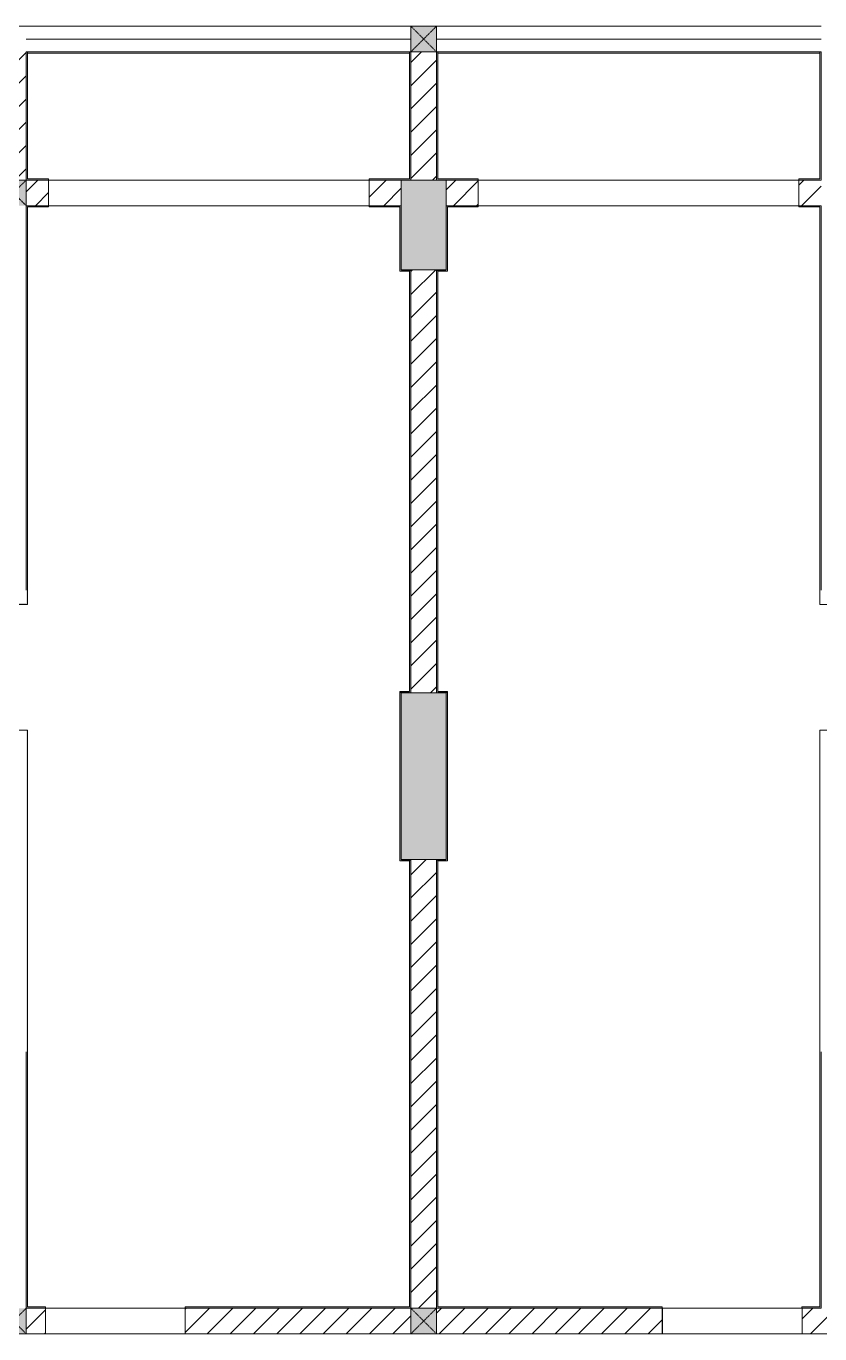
# Model space of a CAD drawing. Header units: millimetres. Extents: x 81424 to 264319, y 405 to 78637.
# Drawn here: x 203017 to 209207, y 35537 to 45737 of the extents above; entities that cross this region are included whole.
import ezdxf

# ---------------------------------------------------------------- set-up
doc = ezdxf.new("R2010")
doc.units = ezdxf.units.MM
doc.linetypes.add('IMPORT-Dash _2_', pattern=[6, 3, -3])
for name, color, linetype, lineweight in [('A-FLOR-1', 130, 'Continuous', 9), ('A-WALL-1', 130, 'Continuous', 9), ('A-WALL-PATT-4', 130, 'Continuous', 9), ('A_1404_dwg-1', 130, 'Continuous', 9), ('I-WALL', 130, 'Continuous', 9), ('I-WALL-1', 130, 'Continuous', 9), ('S-COLS-1', 130, 'Continuous', 9), ('S-COLS-2', 130, 'Continuous', 9), ('S-COLS-4', 130, 'Continuous', 9), ('S-COLS-9', 130, 'IMPORT-Dash _2_', 9), ('S-COLS-HDLN-1', 130, 'IMPORT-Dash _2_', 9)]:
    doc.layers.add(name, color=color, linetype=linetype, lineweight=lineweight)
pattern_1 = [(45, (0, 0), (-90.50967, 90.50967), [])]

# ---------------------------------------------------------------- blocks, each defined once
blk = doc.blocks.new('A_1404_dwg_NCV_TKTC_KET CAU_rvt-1-TKTC_MB HOÀN THIỆN SÀN TẦNG 3-4-4819833-KeyPlan-CH4')
at = {"layer": 'S-COLS-1'}
for points in [[(69253, 43837), (69328, 43837), (69328, 44537), (68978, 44536), (68978, 43837), (69253, 43837)], [(69253, 39237), (69328, 39237), (69328, 40537), (68978, 40537), (68978, 39237), (69053, 39237)]]:
    blk.add_hatch(color=256, dxfattribs=at).paths.add_polyline_path(points)
at = {"layer": 'S-COLS-2'}
for p, q in [((68978, 44537), (68978, 44337)), ((69253, 44537), (69053, 44537)), ((69328, 44337), (69328, 44537)), ((69053, 43837), (69253, 43837)), ((69253, 40537), (69053, 40537)), ((69053, 39237), (69253, 39237))]:
    blk.add_line(p, q, dxfattribs=at)
blk = doc.blocks.new('A_1404_dwg_NCV_TKTC_TANG 3 - 4_rvt-1-TKTC_MB HOÀN THIỆN SÀN TẦNG 3-4-4819943-KeyPlan-CH4')
at = {"layer": 'A-WALL-PATT-4'}
for points in [[(66063, 44537), (66063, 45537), (66053, 45537), (66053, 44537)], [(69053, 44547), (69053, 45537), (69043, 45537), (69043, 44547)], [(69263, 44547), (69263, 45537), (69253, 45537), (69253, 44547)], [(66063, 41237), (66063, 44337), (66053, 44337), (66053, 41237)], [(68978, 43827), (68978, 44327), (68968, 44327), (68968, 43827)], [(69328, 43827), (69338, 43827), (69338, 44327), (69328, 44327), (69328, 43837)], [(69053, 43827), (69053, 43837), (68978, 43837), (68978, 43827), (69043, 43827)], [(69043, 40537), (69053, 40537), (69053, 43827), (69043, 43827), (69043, 40547)], [(69253, 43827), (69328, 43827), (69328, 43837), (69253, 43837)], [(69253, 40537), (69263, 40537), (69263, 43827), (69253, 43827), (69253, 40547)], [(68968, 40537), (69043, 40537), (69043, 40547), (68968, 40547)], [(68978, 39227), (68978, 40537), (68968, 40537), (68968, 39227)], [(69338, 40537), (69338, 40547), (69263, 40547), (69263, 40537), (69328, 40537)], [(69338, 39227), (69338, 40537), (69328, 40537), (69328, 39227)], [(66053, 35747), (66063, 35747), (66063, 40247), (66053, 40247), (66053, 35747)], [(69043, 39227), (69053, 39227), (69053, 39237), (68978, 39237), (68978, 39227)], [(69053, 35747), (69053, 39227), (69043, 39227), (69043, 35747)], [(69253, 39227), (69328, 39227), (69328, 39237), (69253, 39237)], [(69253, 35747), (69263, 35747), (69263, 39227), (69253, 39227), (69253, 37336)]]:
    blk.add_hatch(color=256, dxfattribs=at).paths.add_polyline_path(points)
h = blk.add_hatch(color=256, dxfattribs=at)
h.paths.add_polyline_path([(68978, 44537), (69053, 44537), (69053, 44547), (68728, 44547), (68728, 44537)])
h.paths.add_polyline_path([(66063, 44537), (66228, 44537), (66228, 44547), (66063, 44547)])
h = blk.add_hatch(color=256, dxfattribs=at)
h.paths.add_polyline_path([(69578, 44537), (69578, 44537), (69578, 44547), (69253, 44547), (69253, 44537), (69328, 44537)])
h.paths.add_polyline_path([(72078, 44537), (72243, 44537), (72243, 44547), (72078, 44547)])
h = blk.add_hatch(color=256, dxfattribs=at)
h.paths.add_polyline_path([(66228, 44327), (66228, 44337), (66063, 44337), (66063, 44327)])
h.paths.add_polyline_path([(68728, 44327), (68978, 44327), (68978, 44337), (68728, 44337)])
h = blk.add_hatch(color=256, dxfattribs=at)
h.paths.add_polyline_path([(72078, 44327), (72243, 44327), (72243, 44337), (72078, 44337)])
h.paths.add_polyline_path([(69578, 44327), (69578, 44337), (69328, 44337), (69328, 44327), (69578, 44327)])
h = blk.add_hatch(color=256, dxfattribs=at)
h.paths.add_polyline_path([(62763, 41227), (64954, 41227), (64954, 41237), (62753, 41237), (62753, 41227)])
h.paths.add_polyline_path([(66063, 41227), (66063, 41237), (65854, 41237), (65854, 41227), (66053, 41227)])
h = blk.add_hatch(color=256, dxfattribs=at)
h.paths.add_polyline_path([(66203, 35737), (66203, 35747), (66053, 35747), (66053, 35737)])
h.paths.add_polyline_path([(67293, 35737), (69053, 35737), (69053, 35747), (67293, 35747)])
h = blk.add_hatch(color=256, dxfattribs=at)
h.paths.add_polyline_path([(72236, 35737), (72253, 35737), (72253, 35747), (72103, 35747), (72105, 35737)])
h.paths.add_polyline_path([(71013, 35737), (71013, 35747), (69253, 35747), (69253, 35737), (69263, 35737)])
at = {"layer": 'A-FLOR-1'}
for p, q in [((69578, 44537), (69578, 44337)), ((66203, 35737), (67293, 35737)), ((71013, 35737), (72103, 35737))]:
    blk.add_line(p, q, dxfattribs=at)
at = {"layer": 'A-FLOR-1', "flags": 128}
for points in [[(68728, 44337), (68728, 44537), (66228, 44537), (66228, 44337), (68728, 44337), (66228, 44337)], [(72078, 44337), (69578, 44337), (72078, 44337), (72078, 44537), (69578, 44537)], [(72103, 35737), (71015, 35737), (71015, 35537), (72105, 35537), (72105, 35737)]]:
    blk.add_lwpolyline(points, dxfattribs=at)
blk.add_lwpolyline([(66203, 35537), (67293, 35537), (67293, 35737), (66203, 35737)], close=True, dxfattribs=at)
at = {"layer": 'I-WALL'}
for p, q in [((66063, 45537), (69043, 45537)), ((69043, 45527), (66063, 45527)), ((69263, 45537), (72243, 45537)), ((72243, 45527), (69263, 45527))]:
    blk.add_line(p, q, dxfattribs=at)
at = {"layer": 'I-WALL-1', "flags": 128}
for points in [[(66063, 44547), (66063, 45537), (66053, 45537), (66053, 44537), (66063, 44537), (66228, 44537), (66228, 44547)], [(69043, 45537), (69043, 44547), (68728, 44547), (68728, 44537), (69053, 44537), (69053, 44547), (69053, 45537)], [(69253, 45537), (69253, 44547), (69253, 44537), (69578, 44537), (69578, 44547), (69263, 44547), (69263, 45537)], [(72243, 44537), (72253, 44537), (72253, 45537), (72243, 45537), (72243, 44547), (72078, 44547), (72078, 44537)], [(69053, 39227), (69053, 39237), (68978, 39237), (68978, 40537), (69043, 40537), (69053, 40537), (69053, 43827), (69053, 43837), (68978, 43837), (68978, 44327), (68978, 44337), (68728, 44337), (68728, 44327), (68968, 44327), (68968, 43827), (68978, 43827), (69043, 43827), (69043, 40547), (68968, 40547), (68968, 40537), (68968, 39227), (68978, 39227), (69043, 39227), (69043, 35747), (67293, 35747), (67293, 35737), (69053, 35737), (69053, 35747)], [(69263, 39227), (69328, 39227), (69338, 39227), (69338, 40537), (69338, 40547), (69263, 40547), (69263, 43827), (69328, 43827), (69338, 43827), (69338, 44327), (69578, 44327), (69578, 44337), (69328, 44337), (69328, 44327), (69328, 43837), (69253, 43837), (69253, 43827), (69253, 40537), (69263, 40537), (69328, 40537), (69328, 39237), (69253, 39237), (69253, 39227), (69253, 35747), (69253, 35737), (71013, 35737), (71013, 35747), (69263, 35747)]]:
    blk.add_lwpolyline(points, close=True, dxfattribs=at)
for points in [[(65854, 41237), (65854, 41227), (66063, 41227), (66063, 41237), (66063, 44327), (66228, 44327), (66228, 44337), (66063, 44337), (66053, 44337), (66053, 41337)], [(72253, 41337), (72253, 44337), (72243, 44337), (72078, 44337), (72078, 44327), (72243, 44327), (72243, 41237), (72243, 41227), (72451, 41227), (72451, 41237)], [(66053, 35737), (66203, 35737), (66203, 35747), (66063, 35747), (66063, 40247), (66053, 40247), (65054, 40247), (65054, 40237)], [(73251, 40237), (73251, 40247), (72253, 40247), (72243, 40247), (72243, 35747), (72103, 35747), (72103, 35737), (72253, 35737), (72253, 35747), (72253, 37737)], [(66053, 37737), (66053, 35747), (66053, 35737)]]:
    blk.add_lwpolyline(points, dxfattribs=at)
blk = doc.blocks.new('A_1404_dwg_G1_SOF - BO TRU - 200x200-V17-TKTC_MB HOÀN THIỆN SÀN TẦNG 3-4-4819996-KeyPlan-CH4')
at = {"layer": 'S-COLS-9'}
blk.add_hatch(color=256, dxfattribs=at).paths.add_polyline_path([(69253, 23337), (69253, 23337), (69253, 23537), (69053, 23537), (69053, 23337)])
at = {"layer": 'S-COLS-4', "flags": 128}
blk.add_lwpolyline([(69253, 23537), (69053, 23537), (69053, 23337), (69253, 23337), (69253, 23537)], dxfattribs=at)
at = {"layer": 'S-COLS-HDLN-1'}
for p, q in [((69253, 23537), (69053, 23337)), ((69053, 23537), (69253, 23337))]:
    blk.add_line(p, q, dxfattribs=at)
blk = doc.blocks.new('A_1404_dwg_G1_SOF - BO TRU - 200x200-V31-TKTC_MB HOÀN THIỆN SÀN TẦNG 3-4-4820010-KeyPlan-CH4')
at = {"layer": 'S-COLS-9'}
blk.add_hatch(color=256, dxfattribs=at).paths.add_polyline_path([(66053, 35537), (66053, 35737), (65853, 35737), (65853, 35537), (66053, 35537)])
at = {"layer": 'S-COLS-4', "flags": 128}
blk.add_lwpolyline([(65853, 35737), (65853, 35537), (66053, 35537), (66053, 35737)], dxfattribs=at)
at = {"layer": 'S-COLS-HDLN-1'}
for p, q in [((66053, 35737), (65853, 35537)), ((65853, 35737), (66053, 35537))]:
    blk.add_line(p, q, dxfattribs=at)
blk = doc.blocks.new('A_1404_dwg_G1_SOF - BO TRU - 200x200-3054293-TKTC_MB HOÀN THIỆN SÀN TẦNG 3-4-4819986-KeyPlan-CH4')
at = {"layer": 'S-COLS-9'}
blk.add_hatch(color=256, dxfattribs=at).paths.add_polyline_path([(41853, 71512), (42053, 71512), (42052, 71712), (41853, 71712)])
at = {"layer": 'S-COLS-4', "flags": 128}
blk.add_lwpolyline([(42053, 71712), (41853, 71712), (41853, 71512), (42053, 71512)], close=True, dxfattribs=at)
at = {"layer": 'S-COLS-HDLN-1'}
for p, q in [((42053, 71712), (41853, 71512)), ((41853, 71712), (42053, 71512))]:
    blk.add_line(p, q, dxfattribs=at)
blk = doc.blocks.new('A_1404_dwg_G1_SOF - BO TRU - 200x200-V12-TKTC_MB HOÀN THIỆN SÀN TẦNG 3-4-4819991-KeyPlan-CH4')
at = {"layer": 'S-COLS-9'}
blk.add_hatch(color=256, dxfattribs=at).paths.add_polyline_path([(42053, 20337), (42053, 20537), (41853, 20537), (41853, 20337)])
at = {"layer": 'S-COLS-4', "flags": 128}
blk.add_lwpolyline([(42053, 20337), (42053, 20537), (41853, 20537), (41853, 20337)], dxfattribs=at)
at = {"layer": 'S-COLS-HDLN-1'}
for p, q in [((42053, 20537), (41853, 20337)), ((41853, 20537), (42053, 20337))]:
    blk.add_line(p, q, dxfattribs=at)
blk = doc.blocks.new('A_1404_dwg-4819832-KeyPlan-CH4')
at = {"layer": 'A-WALL-PATT-4'}
h = blk.add_hatch(dxfattribs=at)
h.set_pattern_fill('FP_29', color=256, style=0, pattern_type=2)
h.set_pattern_definition(pattern_1)
h.paths.add_polyline_path([(66053, 44537), (66053, 45537), (65853, 45537), (65853, 44537)])
h = blk.add_hatch(dxfattribs=at)
h.set_pattern_fill('FP_29', color=256, style=0, pattern_type=2)
h.set_pattern_definition(pattern_1)
h.paths.add_polyline_path([(69253, 44537), (69253, 45537), (69053, 45537), (69053, 44537)])
h = blk.add_hatch(dxfattribs=at)
h.set_pattern_fill('FP_29', color=256, style=0, pattern_type=2)
h.set_pattern_definition(pattern_1)
h.paths.add_polyline_path([(68728, 44337), (68978, 44337), (68978, 44536), (68728, 44536)])
h.paths.add_polyline_path([(66053, 44337), (66228, 44337), (66228, 44536), (66053, 44536)])
h = blk.add_hatch(dxfattribs=at)
h.set_pattern_fill('FP_29', color=256, style=0, pattern_type=2)
h.set_pattern_definition(pattern_1)
h.paths.add_polyline_path([(72243, 44337), (72253, 44337), (72253, 44536), (72078, 44536), (72078, 44337)])
h.paths.add_polyline_path([(69578, 44337), (69578, 44536), (69328, 44536), (69328, 44337)])
h = blk.add_hatch(dxfattribs=at)
h.set_pattern_fill('FP_29', color=256, style=0, pattern_type=2)
h.set_pattern_definition(pattern_1)
h.paths.add_polyline_path([(69253, 40537), (69253, 43837), (69053, 43837), (69053, 40537)])
h = blk.add_hatch(dxfattribs=at)
h.set_pattern_fill('FP_29', color=256, style=0, pattern_type=2)
h.set_pattern_definition(pattern_1)
h.paths.add_polyline_path([(69253, 35737), (69253, 39237), (69053, 39237), (69053, 35737)])
h = blk.add_hatch(dxfattribs=at)
h.set_pattern_fill('FP_29', color=256, style=0, pattern_type=2)
h.set_pattern_definition(pattern_1)
h.paths.add_polyline_path([(74053, 35537), (74053, 35737), (72105, 35737), (72105, 35537), (72236, 35537)])
h.paths.add_polyline_path([(77253, 35537), (77253, 35737), (74253, 35737), (74253, 35537), (74587, 35537)])
h.paths.add_polyline_path([(69253, 35537), (71013, 35537), (71013, 35737), (69253, 35737)])
h.paths.add_polyline_path([(66053, 35537), (66203, 35537), (66203, 35737), (66053, 35737)])
h.paths.add_polyline_path([(64053, 35537), (65853, 35537), (65853, 35737), (61053, 35737), (61053, 35537), (64043, 35537)])
h.paths.add_polyline_path([(68724, 35537), (69053, 35537), (69053, 35737), (67293, 35737), (67293, 35537)])
h.paths.add_polyline_path([(58003, 35537), (58003, 35737), (56653, 35737), (56653, 35537), (56998, 35537)])
h.paths.add_polyline_path([(52503, 35537), (52653, 35537), (52652, 35737), (52503, 35737)])
h.paths.add_polyline_path([(55843, 35537), (56453, 35537), (56453, 35737), (52853, 35737), (52853, 35537)])
h.paths.add_polyline_path([(60853, 35537), (60853, 35737), (59093, 35733), (59093, 35537)])
h.paths.add_polyline_path([(51135, 35537), (51413, 35537), (51413, 35737), (49653, 35737), (49653, 35537), (50893, 35537)])
h.paths.add_polyline_path([(49453, 35537), (49453, 35737), (44653, 35737), (44653, 35537), (45272, 35537)])
at = {"layer": 'A-FLOR-1'}
blk.add_line((72103, 35537), (71013, 35537), dxfattribs=at)
at = {"layer": 'A-WALL-1'}
for p, q in [((66053, 45737), (65853, 45737)), ((66053, 45737), (69053, 45737)), ((69253, 45737), (69053, 45737)), ((69253, 45737), (72253, 45737)), ((69053, 45637), (66053, 45637)), ((72253, 45637), (69253, 45637)), ((66228, 44536), (66053, 44536)), ((68978, 44536), (68728, 44536)), ((68978, 44337), (68978, 44536)), ((69053, 44537), (69253, 44537)), ((69328, 44536), (69328, 44337)), ((69578, 44536), (69328, 44536)), ((69253, 43837), (69053, 43837)), ((69053, 40537), (69253, 40537)), ((69253, 39237), (69053, 39237)), ((66053, 35537), (66203, 35537)), ((67293, 35537), (69053, 35537)), ((72103, 35537), (74053, 35537))]:
    blk.add_line(p, q, dxfattribs=at)
at = {"layer": 'A-WALL-1', "flags": 128}
for points in [[(72253, 44536), (72078, 44536), (72078, 44337)], [(69253, 35537), (71013, 35537), (71013, 35737)]]:
    blk.add_lwpolyline(points, dxfattribs=at)
for name, p in [('A_1404_dwg_NCV_TKTC_KET CAU_rvt-1-TKTC_MB HOÀN THIỆN SÀN TẦNG 3-4-4819833-KeyPlan-CH4', (0, 0)), ('A_1404_dwg_NCV_TKTC_TANG 3 - 4_rvt-1-TKTC_MB HOÀN THIỆN SÀN TẦNG 3-4-4819943-KeyPlan-CH4', (0, 0)), ('A_1404_dwg_G1_SOF - BO TRU - 200x200-3054293-TKTC_MB HOÀN THIỆN SÀN TẦNG 3-4-4819986-KeyPlan-CH4', (27200, -25975)), ('A_1404_dwg_G1_SOF - BO TRU - 200x200-V12-TKTC_MB HOÀN THIỆN SÀN TẦNG 3-4-4819991-KeyPlan-CH4', (24000, 24000)), ('A_1404_dwg_G1_SOF - BO TRU - 200x200-V31-TKTC_MB HOÀN THIỆN SÀN TẦNG 3-4-4820010-KeyPlan-CH4', (0, 0)), ('A_1404_dwg_G1_SOF - BO TRU - 200x200-V17-TKTC_MB HOÀN THIỆN SÀN TẦNG 3-4-4819996-KeyPlan-CH4', (0, 12200))]:
    blk.add_blockref(name, p)

msp = doc.modelspace()

# ---------------------------------------------------------------- block references
at = {"layer": 'A_1404_dwg-1'}
msp.add_blockref('A_1404_dwg-4819832-KeyPlan-CH4', (136964.6, 0), dxfattribs=at)

doc.saveas('drawing.dxf')
